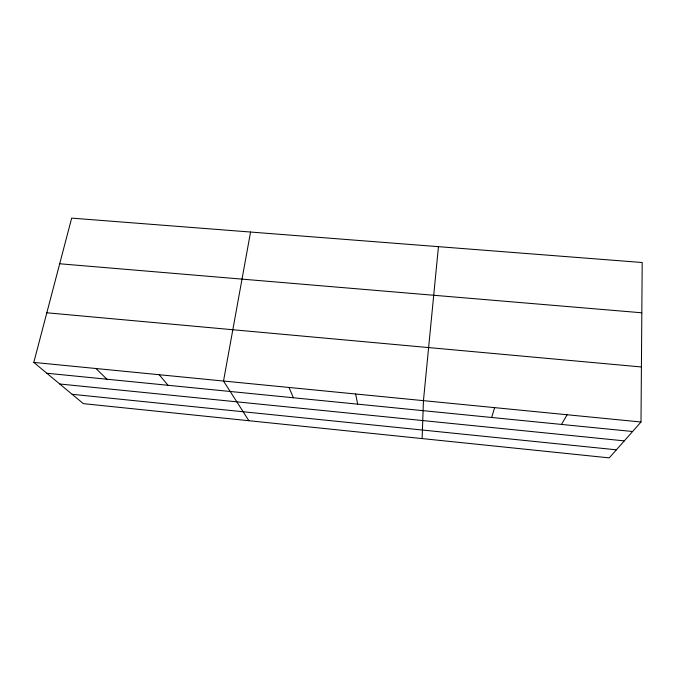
<?xml version="1.0" encoding="UTF-8"?>
<svg xmlns="http://www.w3.org/2000/svg" width="676" height="676" viewBox="0 0 676 676"><rect width="100%" height="100%" fill="white"/><g stroke="black" fill="none" stroke-linecap="round" stroke-linejoin="round"><path stroke-width="1.01" d="M641 422.001L642.2 262.516L71.673 218.12L33.8 362.412L83.342 403.648L609.245 457.88L641 422.001L33.8 362.412M422.128 438.58L423.446 400.648L438.445 246.664M250.559 232.037L223.519 381.027L248.895 420.717M491.672 417.481L494.612 407.636M561.494 424.427L567.122 414.751M59.691 263.767L641.82 312.794M46.83 312.785L641.414 366.967M46.813 373.236L632.592 431.499M59.725 383.993L624.294 440.87M72.121 394.302L616.377 449.819M95.958 368.513L106.926 379.219M159.181 374.715L168.045 385.295M288.99 387.458L293.409 397.767M355.618 393.99L357.697 404.155"/></g></svg>
